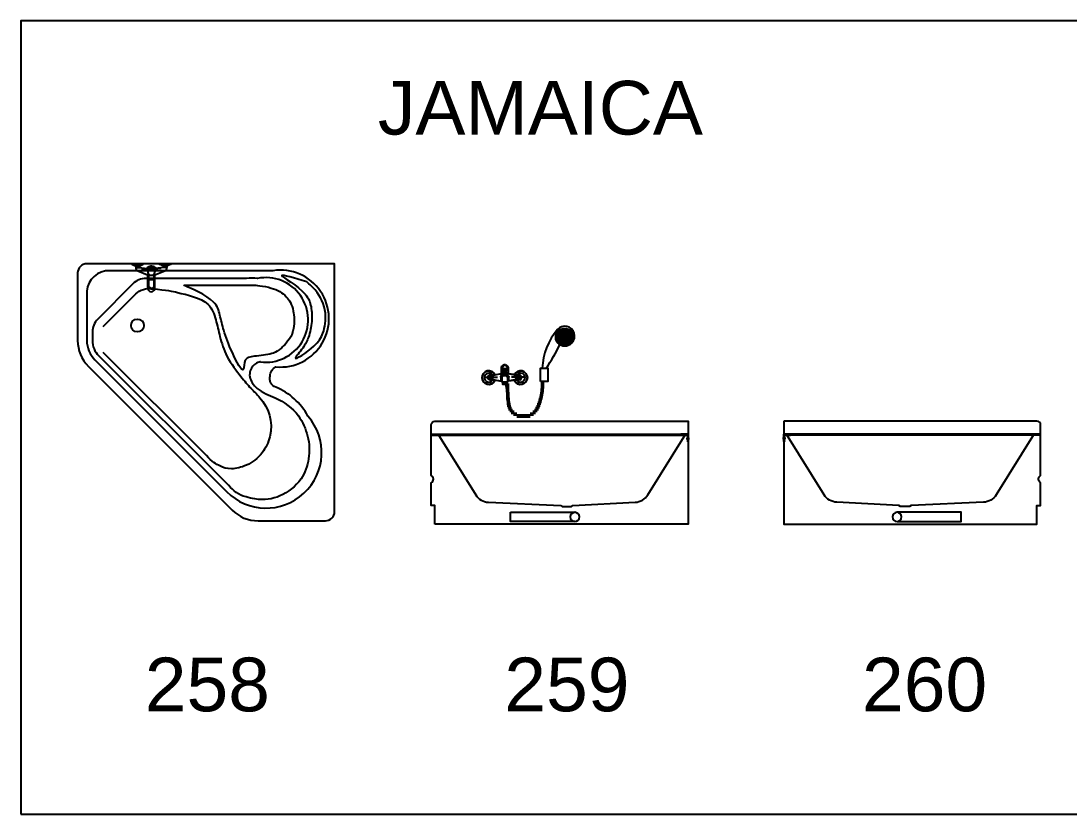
# Model space of a CAD drawing. Header units: inches. Extents: x 242965 to 445791, y 236206 to 423703.
# Drawn here: x 315433 to 321143, y 268246 to 272566 of the extents above; entities that cross this region are included whole.
import ezdxf

# ---------------------------------------------------------------- set-up
doc = ezdxf.new("R2010")
doc.units = ezdxf.units.IN
doc.header["$MEASUREMENT"] = 0
doc.layers.add('2', color=181, linetype='Continuous', lineweight=20)
doc.layers.add('HATCH', color=8, linetype='Continuous')
doc.layers.add('wc', color=144, linetype='Continuous')
doc.styles.add('Vni-Helve', font='')
doc.styles.get('Vni-Helve').set_extended_font_data('VNI-Helve')

# ---------------------------------------------------------------- blocks, each defined once
blk = doc.blocks.new('258')
at = {"layer": 'HATCH', "linetype": 'Continuous'}
blk.add_lwpolyline([(-558.6, -1341.4, 0.198912), (-417.2, -1400), (-417.2, -1400), (-50, -1400, 0.414214), (0, -1350), (0, 0), (-1350, 0, 0.414214), (-1400, -50), (-1400, -417.2, 0.198912), (-1341.4, -558.6), (-1341.4, -558.6), (-558.6, -1341.4)], format="xyb", close=True, dxfattribs=at)
at = {"layer": 'wc', "color": 7}
for points in [[(-558.6, -1341.4, 0.198912), (-417.2, -1400), (-417.2, -1400), (-50, -1400, 0.414214), (0, -1350), (0, 0), (-1350, 0, 0.414214), (-1400, -50), (-1400, -417.2, 0.198912), (-1341.4, -558.6)], [(-1225, -37.9, 0.405288), (-1350, -150), (-1350, -150), (-1350, -417.2, 0.198912), (-1306.1, -523.2)], [(-588.6, -1240.7, 0.9706), (-145.6, -829.3), (-145.6, -829.3, 0.168463), (-320.6, -671.2), (-320.6, -671.2, -0.427712), (-350.6, -611.1), (-350.6, -611.1, -0.306153), (-319.5, -561.2), (-319.5, -561.2, 1.134452), (-335.9, -37.9)]]:
    blk.add_lwpolyline(points, format="xyb", dxfattribs=at)
at = {"layer": 'wc'}
for points in [[(-1108.6, 0, 0.118449), (-1083.6, -10), (-1083.6, -10), (-1063.6, -10), (-1063.6, -10, 0.118449), (-1038.6, 0)], [(-888.6, 0, -0.118449), (-913.6, -10), (-913.6, -10), (-933.6, -10), (-933.6, -10, -0.118449), (-958.6, 0)], [(-1083.6, -20, 0.325264), (-1071.3, -39.3), (-1071.3, -39.3), (-1018.6, -60), (-1018.6, -133.4), (-1018.6, -133.4, 0.848431), (-978.6, -136.6), (-978.6, -136.6), (-978.6, -60), (-925.9, -39.3), (-925.9, -39.3, 0.325264), (-913.6, -20)], [(-1083.6, -10), (-1083.6, -20), (-1063.6, -20), (-1023.4, -25.2), (-1023.4, -25.2, -0.421135), (-979, -20)], [(-1052.1, -25.2), (-1031.8, -28.1), (-1031.8, -28.1, -0.200633), (-1020.3, -34.9), (-1020.3, -34.9), (-1018.5, -43.1)], [(-976.3, -34, 0.631706), (-1021, -34)], [(-913.6, -10), (-913.6, -20), (-933.6, -20), (-933.6, -20), (-973.9, -25.2), (-973.9, -25.2, 0.421135), (-1018.3, -20)], [(-945.2, -25.2), (-965.5, -28.1), (-965.5, -28.1, 0.200633), (-977, -34.9), (-977, -34.9), (-978.8, -43.1)], [(-1013.6, -57.6), (-1013.6, -122.5), (-1013.6, -122.5, 0.608946), (-983.6, -124.2), (-983.6, -124.2), (-983.6, -57.6)], [(-1013.6, -122.5, 0.874264), (-983.6, -124.2)]]:
    blk.add_lwpolyline(points, format="xyb", dxfattribs=at)
at = {"layer": 'wc', "color": 7}
for points in [[(-335.9, -37.9), (-1225, -37.9)], [(-1341.4, -558.6), (-558.6, -1341.4)], [(-1306.1, -523.2), (-588.6, -1240.7)]]:
    blk.add_lwpolyline(points, dxfattribs=at)
at = {"layer": 'wc'}
for points in [[(-1078.6, -10), (-1078.6, -20)], [(-1068.6, -10), (-1068.6, -20)], [(-1063.6, -10), (-1063.6, -20)], [(-933.6, -10), (-933.6, -20)], [(-928.6, -10), (-928.6, -20)], [(-918.6, -10), (-918.6, -20)], [(-1013.5, -86), (-983.5, -86)]]:
    blk.add_lwpolyline(points, dxfattribs=at)
blk.add_lwpolyline([(-990.6, -62.7, 4.698007), (-1006.7, -62.7), (-1006.7, -62.7)], format="xyb", close=True, dxfattribs=at)
for points in [[(-1006, -34.2), (-1006, -31.3), (-1002.8, -31.3), (-1002.8, -34.2)], [(-996.7, -34.2), (-996.7, -31.3), (-993.5, -31.3), (-993.5, -34.2)]]:
    blk.add_lwpolyline(points, close=True, dxfattribs=at)
at = {"layer": 'wc', "color": 8}
for points in [[(-1028.2, -80, 0.198912), (-1098.9, -109.3), (-1098.9, -109.3), (-1290.7, -301.1), (-1290.7, -301.1, 0.198912), (-1320, -371.8), (-1320, -417.2, 0.198912), (-1284.9, -502)], [(-404.3, -534.3, 1.179348), (-419.9, -80.1), (-419.9, -80.1, 0.04849), (-480.3, -80)], [(-1260.2, -341.4), (-1083.4, -164.5), (-1083.4, -164.5, -0.249166), (-993.6, -137)]]:
    blk.add_lwpolyline(points, format="xyb", dxfattribs=at)
for points in [[(-480.3, -80), (-1028.2, -80)], [(-821.4, -115.9), (-438.7, -115.9)], [(-1284.9, -502), (-577.9, -1206.7)], [(-698.9, -1044.6), (-1260.3, -482.7)]]:
    blk.add_lwpolyline(points, dxfattribs=at)
at = {"layer": 'wc'}
blk.add_circle((-1074.1, -336.4), 35, dxfattribs=at)
at = {"layer": 'wc', "color": 8}
blk.add_spline([(-151.2, -98.5), (-106.5, -142.3), (-50.3, -268.6), (-63.7, -378.3), (-113.3, -449.2), (-213.4, -513.1), (-173.9, -459.3), (-142.7, -399.9), (-124.4, -315), (-128.6, -234.3), (-159.3, -166.5), (-287, -64.5), (-151.2, -98.5)], degree=3, dxfattribs=at)
for points, knots in [([(-993.6, -137), (-909, -142.7), (-846.1, -159.8), (-683.6, -193.5), (-645.1, -306.5), (-626.2, -399), (-588.7, -517.3), (-504.4, -618.6), (-468.7, -669.3), (-375, -753.7), (-318.8, -886.8), (-393.8, -1040.6), (-473.3, -1102.2), (-570.7, -1122.7), (-622, -1104.8), (-668.4, -1077.8), (-698.9, -1044.6)], [47.051652, 47.051652, 47.051652, 47.051652, 137.785816, 294.92913, 392.41401, 491.458416, 602.894791, 747.80589, 878.422906, 961.585544, 1188.955022, 1271.538451, 1368.989323, 1454.437825, 1544.898359, 1631.567281, 1631.567281, 1631.567281, 1631.567281]), ([(-234.9, -393.2), (-267.4, -439.9), (-298.5, -466.8), (-332.7, -491.8), (-420, -502.3), (-495.6, -508.5), (-491.2, -620.5), (-566.2, -468.5), (-601.2, -379.9), (-625.6, -275.8), (-648.4, -190.5), (-821.4, -115.9), (-821.4, -119.8), (-821.4, -115.9)], [1609.272562, 1609.272562, 1609.272562, 1609.272562, 1658.531926, 1722.305079, 1816.061039, 1887.857692, 1943.436267, 2069.020561, 2196.914068, 2282.467664, 2367.002001, 2518.460496, 2579.98001, 2579.98001, 2579.98001, 2579.98001]), ([(-438.7, -115.9), (-438.7, -115.9), (-339.5, -124.3), (-263.2, -169.6), (-223.6, -236.1), (-215.1, -338), (-234.9, -393.2), (-234.9, -393.2)], [1175.469268, 1175.469268, 1175.469268, 1175.469268, 1305.243771, 1417.534847, 1507.60026, 1571.61493, 1609.272562, 1609.272562, 1609.272562, 1609.272562]), ([(-404.3, -534.3), (-404.3, -534.3), (-433.1, -539.8), (-459.4, -569.8), (-466.9, -626.1), (-419.6, -694.1), (-303.1, -732.7), (-199.3, -804.8), (-138.2, -941.7), (-134.1, -1057.4), (-177, -1189), (-298.1, -1275.5), (-391.5, -1291.1), (-516, -1263.8), (-550, -1238.9), (-577.9, -1206.7)], [527.628281, 527.628281, 527.628281, 527.628281, 580.954441, 665.281384, 706.932428, 787.744936, 900.649363, 1068.373974, 1186.155289, 1312.458366, 1427.536679, 1574.678264, 1718.551529, 1759.348175, 1877.418934, 1877.418934, 1877.418934, 1877.418934])]:
    blk.add_open_spline(points, degree=3, knots=knots, dxfattribs=at)
blk = doc.blocks.new('259')
at = {"layer": 'HATCH', "linetype": 'Continuous'}
blk.add_lwpolyline([(-1380, 0), (-1380, 100), (-1400, 100), (-1400, 225), (-1400, 225, 0.587572), (-1400, 265), (-1400, 265), (-1400, 490), (-1400, 540), (-1400, 540, -0.414214), (-1380, 560), (0, 560), (0, 0)], format="xyb", close=True, dxfattribs=at)
at = {"layer": 'wc'}
for points in [[(-633.7, 987.4, 1.015899), (-713, 1059.3), (-713, 1059.3, 0.160828), (-795.8, 848.2)], [(-772.2, 848.2, 0.014288), (-699.2, 975.8)], [(-1010, 859.8, 0.469692), (-1019.1, 852.3), (-1019.1, 852.3), (-1019.1, 840.5), (-980, 840.5)], [(-919.4, 805.3), (-980.9, 817.3), (-1019.1, 817.3), (-980, 817.3), (-980, 840.5), (-980, 840.5), (-980, 852.3), (-980, 852.3, 0.469692), (-989.1, 859.8)], [(-984.6, 851), (-991.3, 861.1), (-991.3, 861.1, 0.250973), (-996.1, 863.7), (-996.1, 863.7), (-1003.3, 863.7), (-1003.3, 863.7, 0.25792), (-1008.2, 861), (-1008.2, 861), (-1013.8, 852)], [(-1011.6, 855.5), (-1008.3, 864.5), (-1008.3, 864.5, -0.314088), (-1002.9, 868.3), (-1002.9, 868.3), (-999.6, 868.3), (-996.3, 868.3), (-996.3, 868.3, -0.314088), (-990.9, 864.5), (-990.9, 864.5), (-987.5, 855.5)], [(-1066.6, 812.4, 2.945556), (-1066.5, 782.6)], [(-1016.4, 777.3), (-1083.6, 784.5), (-1083.6, 784.5, -0.699185), (-1082.3, 810.8), (-1082.3, 810.8), (-1019.1, 817.3), (-1080.6, 805.3), (-1080.6, 805.3, 0.699185), (-1081.3, 789.8), (-1081.3, 789.8), (-1019.1, 777.6)], [(-1064, 808.3, 0.002708), (-1064.1, 808.5)], [(-1016.4, 792.9, -1), (-983.1, 792.9), (-983.1, 792.9, -0.465793), (-976.4, 801.4), (-976.4, 801.4, 0.516536), (-1023.1, 801.4), (-1023.1, 801.4, -0.465793), (-1016.4, 792.9), (-1016.4, 792.9), (-1016.4, 774), (-983.1, 774), (-983.1, 792.9)], [(-992.2, 830.2, 0.374433), (-1000, 835.1), (-1000, 835.1, 0.374433), (-1007.8, 830.2), (-1007.8, 830.2), (-991.8, 830.2), (-991.8, 817.3), (-1007.8, 817.3), (-1007.8, 830.2)], [(-935.5, 808.5, 0.001835), (-935.5, 808.3)], [(-933.1, 782.7, 2.955942), (-933, 812.4)], [(-918.7, 789.8, 0.699185), (-919.4, 805.3)], [(-916.4, 784.5, 0.699185), (-917.7, 810.8)], [(-1064.1, 786.4, 0.003512), (-1064, 786.7)], [(-935.6, 786.7, 0.002638), (-935.5, 786.5)], [(-40.6, 490), (-40.6, 489), (-40.6, 489, 0.310746), (-37.6, 484.2), (-37.6, 484.2), (-9.6, 484.2), (-9.6, 484.2, -0.493121), (-4.6, 481), (-4.6, 481), (-4.6, 453)], [(-4.6, 452.1, 0.414214), (-1.6, 449.1), (-0.6, 449.1), (-0.6, 489.1)], [(-617.8, 13.6, 1), (-617.8, 63.6)]]:
    blk.add_lwpolyline(points, format="xyb", dxfattribs=at)
at = {"layer": 'wc', "color": 250}
for points in [[(-720.6, 1026.7), (-719.2, 1029.1)], [(-719.2, 1029.1), (-719.8, 1030.1)], [(-719.2, 1029.1), (-715.5, 1029.1)], [(-717.9, 1035.6), (-715.5, 1035.6)], [(-715.5, 1035.6), (-713.6, 1038.8)], [(-713.6, 1032.3), (-715.5, 1035.6)], [(-715.5, 1029.1), (-713.6, 1032.3)], [(-713.6, 1025.8), (-715.5, 1029.1)], [(-713.6, 1038.8), (-715, 1041.3)], [(-713.6, 1038.8), (-709.9, 1038.8)], [(-713.6, 1032.3), (-709.9, 1032.3)], [(-712.4, 1045.3), (-709.9, 1045.3)], [(-709.9, 1045.3), (-708, 1048.6)], [(-708, 1042.1), (-709.9, 1045.3)], [(-709.9, 1038.8), (-708, 1042.1)], [(-708, 1035.6), (-709.9, 1038.8)], [(-709.9, 1032.3), (-708, 1035.6)], [(-708, 1029.1), (-709.9, 1032.3)], [(-709.9, 1025.8), (-708, 1029.1)], [(-708, 1048.6), (-708.7, 1049.8)], [(-708, 1048.6), (-704.2, 1048.6)], [(-708, 1042.1), (-704.2, 1042.1)], [(-708, 1035.6), (-704.2, 1035.6)], [(-708, 1029.1), (-705.7, 1029.1)], [(-706.1, 1025.2), (-704.2, 1028.5)], [(-704.2, 1028.5), (-705.2, 1030.2)], [(-704.2, 1048.6), (-702.4, 1051.8)], [(-702.4, 1045.3), (-704.2, 1048.6)], [(-704.2, 1042.1), (-702.4, 1045.3)], [(-702.4, 1038.8), (-704.2, 1042.1)], [(-704.2, 1035.6), (-702.4, 1038.8)], [(-703.4, 1034.1), (-704.2, 1035.6)], [(-704.2, 1028.5), (-700.5, 1028.5)], [(-702.4, 1051.8), (-703.8, 1054.4)], [(-702.8, 1035), (-700.5, 1035)], [(-702.4, 1051.8), (-698.6, 1051.8)], [(-702.4, 1045.3), (-698.6, 1045.3)], [(-702.4, 1038.8), (-700.1, 1038.8)], [(-700.5, 1035), (-698.6, 1038.2)], [(-698.6, 1031.7), (-700.5, 1035)], [(-700.5, 1028.5), (-698.6, 1031.7)], [(-698.6, 1025.2), (-700.5, 1028.5)], [(-698.6, 1038.2), (-699.4, 1039.6)], [(-698.6, 1051.8), (-696.7, 1055.1)], [(-696.7, 1048.6), (-698.6, 1051.8)], [(-698.6, 1045.3), (-696.7, 1048.6)], [(-696.9, 1042.3), (-698.6, 1045.3)], [(-698.6, 1038.2), (-694.8, 1038.2)], [(-698.6, 1031.7), (-694.8, 1031.7)], [(-696.7, 1055.1), (-698.5, 1058.2)], [(-696.7, 1055.1), (-693, 1055.1)], [(-696.7, 1048.6), (-693, 1048.6)], [(-694.8, 1038.2), (-693, 1041.5)], [(-693, 1035), (-694.8, 1038.2)], [(-694.8, 1031.7), (-693, 1035)], [(-693, 1028.5), (-694.8, 1031.7)], [(-694.8, 1025.2), (-693, 1028.5)], [(-693, 1041.5), (-694.6, 1044.3)], [(-693, 1055.1), (-691.1, 1058.3)], [(-691.1, 1051.8), (-693, 1055.1)], [(-693, 1048.6), (-691.1, 1051.8)], [(-691.7, 1046.3), (-693, 1048.6)], [(-693, 1041.5), (-689.2, 1041.5)], [(-693, 1035), (-689.2, 1035)], [(-693, 1028.5), (-689.2, 1028.5)], [(-691.1, 1058.3), (-692.8, 1061.2)], [(-691.1, 1058.3), (-687.4, 1058.3)], [(-691.1, 1051.8), (-687.4, 1051.8)], [(-689.2, 1041.5), (-687.3, 1044.7)], [(-687.3, 1038.2), (-689.2, 1041.5)], [(-689.2, 1035), (-687.3, 1038.2)], [(-687.3, 1031.7), (-689.2, 1035)], [(-689.2, 1028.5), (-687.3, 1031.7)], [(-687.3, 1025.2), (-689.2, 1028.5)], [(-687.3, 1044.7), (-689.1, 1047.8)], [(-687.4, 1058.3), (-685.5, 1061.6)], [(-685.5, 1055.1), (-687.4, 1058.3)], [(-687.4, 1051.8), (-685.5, 1055.1)], [(-685.9, 1049.3), (-687.4, 1051.8)], [(-687.3, 1044.7), (-683.6, 1044.7)], [(-687.3, 1038.2), (-683.6, 1038.2)], [(-687.3, 1031.7), (-683.6, 1031.7)], [(-685.5, 1061.6), (-686.6, 1063.5)], [(-685.5, 1061.6), (-681.7, 1061.6)], [(-685.5, 1055.1), (-681.7, 1055.1)], [(-683.6, 1044.7), (-681.7, 1048)], [(-681.7, 1041.5), (-683.6, 1044.7)], [(-683.6, 1038.2), (-681.7, 1041.5)], [(-681.7, 1035), (-683.6, 1038.2)], [(-683.6, 1031.7), (-681.7, 1035)], [(-681.7, 1028.5), (-683.6, 1031.7)], [(-683.6, 1025.2), (-681.7, 1028.5)], [(-681.7, 1048), (-683, 1050.3)], [(-681.7, 1061.6), (-679.9, 1064.8)], [(-679.9, 1058.3), (-681.7, 1061.6)], [(-681.7, 1055.1), (-679.9, 1058.3)], [(-679.9, 1051.8), (-681.7, 1055.1)], [(-681.7, 1048), (-678, 1048)], [(-681.7, 1041.5), (-678, 1041.5)], [(-681.7, 1035), (-678, 1035)], [(-681.7, 1028.5), (-678, 1028.5)], [(-680.4, 1050.9), (-679.9, 1051.8)], [(-679.9, 1064.8), (-679.9, 1064.9)], [(-679.9, 1064.8), (-676.1, 1064.8)], [(-679.9, 1058.3), (-676.1, 1058.3)], [(-679.9, 1051.8), (-676.1, 1051.8)], [(-678, 1048), (-676.1, 1051.2)], [(-676.1, 1044.7), (-678, 1048)], [(-678, 1041.5), (-676.1, 1044.7)], [(-676.1, 1038.2), (-678, 1041.5)], [(-678, 1035), (-676.1, 1038.2)], [(-676.1, 1031.7), (-678, 1035)], [(-678, 1028.5), (-676.1, 1031.7)], [(-676.1, 1025.2), (-678, 1028.5)], [(-676.1, 1051.2), (-676.3, 1051.6)], [(-676.1, 1064.8), (-675.8, 1065.4)], [(-674.2, 1061.6), (-676.1, 1064.8)], [(-676.1, 1058.3), (-674.2, 1061.6)], [(-674.2, 1055.1), (-676.1, 1058.3)], [(-676.1, 1051.8), (-674.2, 1055.1)], [(-676, 1051.6), (-676.1, 1051.8)], [(-676.1, 1051.2), (-672.3, 1051.2)], [(-676.1, 1044.7), (-672.3, 1044.7)], [(-676.1, 1038.2), (-672.3, 1038.2)], [(-676.1, 1031.7), (-672.3, 1031.7)], [(-674.2, 1061.6), (-670.5, 1061.6)], [(-674.2, 1055.1), (-670.5, 1055.1)], [(-672.3, 1051.2), (-672.1, 1051.7)], [(-670.5, 1048), (-672.3, 1051.2)], [(-672.3, 1044.7), (-670.5, 1048)], [(-670.5, 1041.5), (-672.3, 1044.7)], [(-672.3, 1038.2), (-670.5, 1041.5)], [(-670.5, 1035), (-672.3, 1038.2)], [(-672.3, 1031.7), (-670.5, 1035)], [(-670.5, 1028.5), (-672.3, 1031.7)], [(-672.3, 1025.2), (-670.5, 1028.5)], [(-670.5, 1061.6), (-668.6, 1064.8)], [(-668.6, 1058.3), (-670.5, 1061.6)], [(-670.5, 1055.1), (-668.6, 1058.3)], [(-668.6, 1051.8), (-670.5, 1055.1)], [(-670.5, 1048), (-666.7, 1048)], [(-670.5, 1041.5), (-666.7, 1041.5)], [(-670.5, 1035), (-666.7, 1035)], [(-670.5, 1028.5), (-666.7, 1028.5)], [(-668.6, 1064.8), (-668.9, 1065.3)], [(-668.8, 1051.5), (-668.6, 1051.8)], [(-668.6, 1064.8), (-665.3, 1064.8)], [(-668.6, 1058.3), (-664.9, 1058.3)], [(-668.6, 1051.8), (-664.9, 1051.8)], [(-666.7, 1048), (-665.1, 1050.8)], [(-664.8, 1044.7), (-666.7, 1048)], [(-666.7, 1041.5), (-664.8, 1044.7)], [(-664.8, 1038.2), (-666.7, 1041.5)], [(-666.7, 1035), (-664.8, 1038.2)], [(-664.8, 1031.7), (-666.7, 1035)], [(-666.7, 1028.5), (-664.8, 1031.7)], [(-664.8, 1025.2), (-666.7, 1028.5)], [(-664.9, 1058.3), (-663, 1061.6)], [(-663, 1055.1), (-664.9, 1058.3)], [(-664.9, 1051.8), (-663, 1055.1)], [(-664.1, 1050.6), (-664.9, 1051.8)], [(-663, 1061.6), (-664.8, 1064.7)], [(-664.8, 1044.7), (-661.1, 1044.7)], [(-664.8, 1038.2), (-661.1, 1038.2)], [(-664.8, 1031.7), (-661.1, 1031.7)], [(-663, 1061.6), (-659.2, 1061.6)], [(-663, 1055.1), (-659.2, 1055.1)], [(-661.1, 1044.7), (-659.2, 1048)], [(-659.2, 1041.5), (-661.1, 1044.7)], [(-661.1, 1038.2), (-659.2, 1041.5)], [(-659.2, 1035), (-661.1, 1038.2)], [(-661.1, 1031.7), (-659.2, 1035)], [(-659.2, 1028.5), (-661.1, 1031.7)], [(-661.1, 1025.2), (-659.2, 1028.5)], [(-659.2, 1048), (-659.9, 1049.2)], [(-659.2, 1061.6), (-658.3, 1063.2)], [(-657.4, 1058.3), (-659.2, 1061.6)], [(-659.2, 1055.1), (-657.4, 1058.3)], [(-657.4, 1051.8), (-659.2, 1055.1)], [(-659.2, 1048), (-657.2, 1048)], [(-659.2, 1041.5), (-655.5, 1041.5)], [(-659.2, 1035), (-655.5, 1035)], [(-659.2, 1028.5), (-655.5, 1028.5)], [(-659.1, 1048.8), (-657.4, 1051.8)], [(-657.4, 1058.3), (-653.6, 1058.3)], [(-657.4, 1051.8), (-653.6, 1051.8)], [(-655.5, 1041.5), (-653.6, 1044.7)], [(-653.6, 1038.2), (-655.5, 1041.5)], [(-655.5, 1035), (-653.6, 1038.2)], [(-653.6, 1031.7), (-655.5, 1035)], [(-655.5, 1028.5), (-653.6, 1031.7)], [(-653.6, 1025.2), (-655.5, 1028.5)], [(-653.6, 1044.7), (-654.6, 1046.5)], [(-653.6, 1058.3), (-652.2, 1060.8)], [(-651.7, 1055.1), (-653.6, 1058.3)], [(-653.6, 1051.8), (-651.7, 1055.1)], [(-651.7, 1048.6), (-653.6, 1051.8)], [(-653.6, 1044.7), (-652, 1044.7)], [(-653.6, 1038.2), (-649.8, 1038.2)], [(-653.6, 1031.7), (-649.8, 1031.7)], [(-653.4, 1045.7), (-651.7, 1048.6)], [(-651.7, 1055.1), (-648, 1055.1)], [(-651.7, 1048.6), (-648, 1048.6)], [(-649.8, 1038.2), (-648.1, 1041.3)], [(-648, 1035), (-649.8, 1038.2)], [(-649.8, 1031.7), (-648, 1035)], [(-648, 1028.5), (-649.8, 1031.7)], [(-649.8, 1025.2), (-648, 1028.5)], [(-648.9, 1042.1), (-648, 1042.1)], [(-648, 1055.1), (-646.5, 1057.6)], [(-646.1, 1051.8), (-648, 1055.1)], [(-648, 1048.6), (-646.1, 1051.8)], [(-646.1, 1045.3), (-648, 1048.6)], [(-648, 1042.1), (-646.1, 1045.3)], [(-646.6, 1039.7), (-648, 1042.1)], [(-648, 1035), (-644.2, 1035)], [(-648, 1028.5), (-644.2, 1028.5)], [(-646.1, 1051.8), (-642.4, 1051.8)], [(-646.1, 1045.3), (-642.4, 1045.3)], [(-645.9, 1038.8), (-642.4, 1038.8)], [(-644.2, 1035), (-643.7, 1035.9)], [(-642.3, 1031.7), (-644.2, 1035)], [(-644.2, 1028.5), (-642.3, 1031.7)], [(-642.3, 1025.2), (-644.2, 1028.5)], [(-642.4, 1051.8), (-641.3, 1053.7)], [(-640.5, 1048.6), (-642.4, 1051.8)], [(-642.4, 1045.3), (-640.5, 1048.6)], [(-640.5, 1042.1), (-642.4, 1045.3)], [(-642.4, 1038.8), (-640.5, 1042.1)], [(-640.5, 1035.6), (-642.4, 1038.8)], [(-642.3, 1031.7), (-641.4, 1031.7)], [(-642, 1033), (-640.5, 1035.6)], [(-640.5, 1048.6), (-636.7, 1048.6)], [(-640.5, 1042.1), (-636.7, 1042.1)], [(-640.5, 1035.6), (-636.7, 1035.6)], [(-640.3, 1029.1), (-636.7, 1029.1)], [(-636.7, 1048.6), (-636.5, 1049)], [(-634.9, 1045.3), (-636.7, 1048.6)], [(-636.7, 1042.1), (-634.9, 1045.3)], [(-634.9, 1038.8), (-636.7, 1042.1)], [(-636.7, 1035.6), (-634.9, 1038.8)], [(-634.9, 1032.3), (-636.7, 1035.6)], [(-636.7, 1029.1), (-634.9, 1032.3)], [(-634.9, 1025.8), (-636.7, 1029.1)], [(-634.9, 1045.3), (-633.6, 1045.3)], [(-634.9, 1038.8), (-631.1, 1038.8)], [(-634.9, 1032.3), (-631.1, 1032.3)], [(-631.1, 1038.8), (-630.3, 1040.2)], [(-629.2, 1035.6), (-631.1, 1038.8)], [(-631.1, 1032.3), (-629.2, 1035.6)], [(-629.2, 1029.1), (-631.1, 1032.3)], [(-631.1, 1025.8), (-629.2, 1029.1)], [(-629.2, 1035.6), (-628.1, 1035.6)], [(-629.2, 1029.1), (-625.9, 1029.1)], [(-721.6, 1019.4), (-721.1, 1019.4)], [(-721.5, 1012.9), (-721.1, 1012.9)], [(-721.1, 1019.4), (-719.2, 1022.6)], [(-719.2, 1016.1), (-721.1, 1019.4)], [(-721.1, 1012.9), (-719.2, 1016.1)], [(-719.2, 1009.6), (-721.1, 1012.9)], [(-719.2, 1022.6), (-720.9, 1025.4)], [(-720.7, 1007.1), (-719.2, 1009.6)], [(-719.2, 1003.1), (-720.1, 1004.6)], [(-719.5, 1002.6), (-719.2, 1003.1)], [(-719.2, 1022.6), (-715.5, 1022.6)], [(-719.2, 1016.1), (-715.5, 1016.1)], [(-719.2, 1009.6), (-715.5, 1009.6)], [(-719.2, 1003.1), (-715.5, 1003.1)], [(-717.3, 996.6), (-715.5, 996.6)], [(-715.5, 1022.6), (-713.6, 1025.8)], [(-713.6, 1019.4), (-715.5, 1022.6)], [(-715.5, 1016.1), (-713.6, 1019.4)], [(-713.6, 1012.9), (-715.5, 1016.1)], [(-715.5, 1009.6), (-713.6, 1012.9)], [(-713.6, 1006.4), (-715.5, 1009.6)], [(-715.5, 1003.1), (-713.6, 1006.4)], [(-713.6, 999.9), (-715.5, 1003.1)], [(-715.5, 996.6), (-713.6, 999.9)], [(-713.6, 993.4), (-715.5, 996.6)], [(-714.6, 991.6), (-713.6, 993.4)], [(-713.6, 1025.8), (-709.9, 1025.8)], [(-713.6, 1019.4), (-709.9, 1019.4)], [(-713.6, 1012.9), (-709.9, 1012.9)], [(-713.6, 1006.4), (-709.9, 1006.4)], [(-713.6, 999.9), (-709.9, 999.9)], [(-713.6, 993.4), (-709.9, 993.4)], [(-711.4, 986.9), (-709.9, 986.9)], [(-708, 1022.6), (-709.9, 1025.8)], [(-709.9, 1019.4), (-708, 1022.6)], [(-708, 1016.1), (-709.9, 1019.4)], [(-709.9, 1012.9), (-708, 1016.1)], [(-708, 1009.6), (-709.9, 1012.9)], [(-709.9, 1006.4), (-708, 1009.6)], [(-708, 1003.1), (-709.9, 1006.4)], [(-709.9, 999.9), (-708, 1003.1)], [(-708, 996.6), (-709.9, 999.9)], [(-709.9, 993.4), (-708, 996.6)], [(-708, 990.1), (-709.9, 993.4)], [(-709.9, 986.9), (-708, 990.1)], [(-708, 983.6), (-709.9, 986.9)], [(-708.2, 983.2), (-708, 983.6)], [(-708, 1022.6), (-707.5, 1022.6)], [(-708, 1016.1), (-707.9, 1016.1)], [(-708, 1009.6), (-707.2, 1009.6)], [(-708, 1003.1), (-705.2, 1003.1)], [(-708, 996.6), (-704.2, 996.6)], [(-708, 990.1), (-704.2, 990.1)], [(-708, 983.6), (-704.2, 983.6)], [(-707.9, 1018.7), (-706.1, 1018.7)], [(-707.6, 1012.2), (-706.1, 1012.2)], [(-706.9, 1025.2), (-706.1, 1025.2)], [(-706.2, 1005.8), (-706.1, 1005.8)], [(-704.2, 1022), (-706.1, 1025.2)], [(-706.1, 1018.7), (-704.2, 1022)], [(-704.2, 1015.5), (-706.1, 1018.7)], [(-706.1, 1012.2), (-704.2, 1015.5)], [(-704.2, 1009), (-706.1, 1012.2)], [(-706.1, 1005.8), (-704.2, 1009)], [(-704.2, 1002.5), (-706.1, 1005.8)], [(-704.6, 1001.9), (-704.2, 1002.5)], [(-704.2, 1022), (-700.5, 1022)], [(-704.2, 1015.5), (-700.5, 1015.5)], [(-704.2, 1009), (-700.5, 1009)], [(-704.2, 1002.5), (-700.5, 1002.5)], [(-704.2, 996.6), (-703, 998.8)], [(-702.4, 993.4), (-704.2, 996.6)], [(-704.2, 990.1), (-702.4, 993.4)], [(-702.4, 986.9), (-704.2, 990.1)], [(-704.2, 983.6), (-702.4, 986.9)], [(-702.4, 980.4), (-704.2, 983.6)], [(-703.3, 978.7), (-702.4, 980.4)], [(-702.4, 993.4), (-698.9, 993.4)], [(-702.4, 986.9), (-698.6, 986.9)], [(-702.4, 980.4), (-698.6, 980.4)], [(-701.1, 996), (-700.5, 996)], [(-700.5, 1022), (-698.6, 1025.2)], [(-698.6, 1018.7), (-700.5, 1022)], [(-700.5, 1015.5), (-698.6, 1018.7)], [(-698.6, 1012.2), (-700.5, 1015.5)], [(-700.5, 1009), (-698.6, 1012.2)], [(-698.6, 1005.8), (-700.5, 1009)], [(-700.5, 1002.5), (-698.6, 1005.8)], [(-698.6, 999.3), (-700.5, 1002.5)], [(-700.5, 996), (-698.6, 999.3)], [(-699, 993.4), (-700.5, 996)], [(-698.6, 1025.2), (-694.8, 1025.2)], [(-698.6, 1018.7), (-694.8, 1018.7)], [(-698.6, 1012.2), (-694.8, 1012.2)], [(-698.6, 1005.8), (-694.8, 1005.8)], [(-698.6, 999.3), (-694.8, 999.3)], [(-698.6, 986.9), (-696.7, 990.1)], [(-696.7, 983.6), (-698.6, 986.9)], [(-698.6, 980.4), (-696.7, 983.6)], [(-696.7, 977.1), (-698.6, 980.4)], [(-698.4, 992.8), (-694.8, 992.8)], [(-696.7, 990.1), (-698.1, 992.4)], [(-698, 975), (-696.7, 977.1)], [(-696.7, 990.1), (-695.6, 990.1)], [(-696.7, 983.6), (-693, 983.6)], [(-696.7, 977.1), (-693, 977.1)], [(-693, 1022), (-694.8, 1025.2)], [(-694.8, 1018.7), (-693, 1022)], [(-693, 1015.5), (-694.8, 1018.7)], [(-694.8, 1012.2), (-693, 1015.5)], [(-693, 1009), (-694.8, 1012.2)], [(-694.8, 1005.8), (-693, 1009)], [(-693, 1002.5), (-694.8, 1005.8)], [(-694.8, 999.3), (-693, 1002.5)], [(-693, 996), (-694.8, 999.3)], [(-694.8, 992.8), (-693, 996)], [(-693, 989.5), (-694.8, 992.8)], [(-693.5, 988.5), (-693, 989.5)], [(-693, 1022), (-689.2, 1022)], [(-693, 1015.5), (-689.2, 1015.5)], [(-693, 1009), (-689.2, 1009)], [(-693, 1002.5), (-689.2, 1002.5)], [(-693, 996), (-689.2, 996)], [(-693, 989.5), (-689.2, 989.5)], [(-693, 983.6), (-691.1, 986.9)], [(-691.1, 980.4), (-693, 983.6)], [(-693, 977.1), (-691.1, 980.4)], [(-691.1, 973.9), (-693, 977.1)], [(-692.2, 972.1), (-691.1, 973.9)], [(-691.1, 986.9), (-691.1, 986.9)], [(-691.1, 986.9), (-691.1, 986.9)], [(-691.1, 980.4), (-687.4, 980.4)], [(-691.1, 973.9), (-687.4, 973.9)], [(-689.2, 1022), (-687.3, 1025.2)], [(-687.3, 1018.7), (-689.2, 1022)], [(-689.2, 1015.5), (-687.3, 1018.7)], [(-687.3, 1012.2), (-689.2, 1015.5)], [(-689.2, 1009), (-687.3, 1012.2)], [(-687.3, 1005.8), (-689.2, 1009)], [(-689.2, 1002.5), (-687.3, 1005.8)], [(-687.3, 999.3), (-689.2, 1002.5)], [(-689.2, 996), (-687.3, 999.3)], [(-687.3, 992.8), (-689.2, 996)], [(-689.2, 989.5), (-687.3, 992.8)], [(-687.3, 986.3), (-689.2, 989.5)], [(-688, 985.2), (-687.3, 986.3)], [(-687.4, 980.4), (-685.5, 983.6)], [(-685.5, 977.1), (-687.4, 980.4)], [(-687.4, 973.9), (-685.5, 977.1)], [(-685.5, 970.6), (-687.4, 973.9)], [(-687.3, 1025.2), (-683.6, 1025.2)], [(-687.3, 1018.7), (-683.6, 1018.7)], [(-687.3, 1012.2), (-683.6, 1012.2)], [(-687.3, 1005.8), (-683.6, 1005.8)], [(-687.3, 999.3), (-683.6, 999.3)], [(-687.3, 992.8), (-683.6, 992.8)], [(-687.3, 986.3), (-683.6, 986.3)], [(-685.5, 983.6), (-685.9, 984.3)], [(-685.5, 983.6), (-684.1, 983.6)], [(-685.5, 977.1), (-681.7, 977.1)], [(-681.7, 1022), (-683.6, 1025.2)], [(-683.6, 1018.7), (-681.7, 1022)], [(-681.7, 1015.5), (-683.6, 1018.7)], [(-683.6, 1012.2), (-681.7, 1015.5)], [(-681.7, 1009), (-683.6, 1012.2)], [(-683.6, 1005.8), (-681.7, 1009)], [(-681.7, 1002.5), (-683.6, 1005.8)], [(-683.6, 999.3), (-681.7, 1002.5)], [(-681.7, 996), (-683.6, 999.3)], [(-683.6, 992.8), (-681.7, 996)], [(-681.7, 989.5), (-683.6, 992.8)], [(-683.6, 986.3), (-681.7, 989.5)], [(-681.7, 983), (-683.6, 986.3)], [(-681.8, 982.9), (-681.7, 983)], [(-681.7, 1022), (-678, 1022)], [(-681.7, 1015.5), (-678, 1015.5)], [(-681.7, 1009), (-678, 1009)], [(-681.7, 1002.5), (-678, 1002.5)], [(-681.7, 996), (-678, 996)], [(-681.7, 989.5), (-678, 989.5)], [(-681.7, 983), (-678, 983)], [(-681.7, 977.1), (-679.9, 980.4)], [(-679.9, 973.9), (-681.7, 977.1)], [(-681.7, 970.6), (-679.9, 973.9)], [(-679.9, 980.4), (-681.3, 982.8)], [(-679.9, 980.4), (-676.1, 980.4)], [(-679.9, 973.9), (-676.1, 973.9)], [(-678, 1022), (-676.1, 1025.2)], [(-676.1, 1018.7), (-678, 1022)], [(-678, 1015.5), (-676.1, 1018.7)], [(-676.1, 1012.2), (-678, 1015.5)], [(-678, 1009), (-676.1, 1012.2)], [(-676.1, 1005.8), (-678, 1009)], [(-678, 1002.5), (-676.1, 1005.8)], [(-676.1, 999.3), (-678, 1002.5)], [(-678, 996), (-676.1, 999.3)], [(-676.1, 992.8), (-678, 996)], [(-678, 989.5), (-676.1, 992.8)], [(-676.1, 986.3), (-678, 989.5)], [(-678, 983), (-676.1, 986.3)], [(-677.5, 982.1), (-678, 983)], [(-676.1, 1025.2), (-672.3, 1025.2)], [(-676.1, 1018.7), (-672.3, 1018.7)], [(-676.1, 1012.2), (-672.3, 1012.2)], [(-676.1, 1005.8), (-672.3, 1005.8)], [(-676.1, 999.3), (-672.3, 999.3)], [(-676.1, 992.8), (-672.3, 992.8)], [(-676.1, 986.3), (-672.3, 986.3)], [(-676.1, 980.4), (-675.2, 981.9)], [(-674.2, 977.1), (-676.1, 980.4)], [(-676.1, 973.9), (-674.2, 977.1)], [(-674.2, 970.6), (-676.1, 973.9)], [(-674.2, 977.1), (-670.5, 977.1)], [(-670.5, 1022), (-672.3, 1025.2)], [(-672.3, 1018.7), (-670.5, 1022)], [(-670.5, 1015.5), (-672.3, 1018.7)], [(-672.3, 1012.2), (-670.5, 1015.5)], [(-670.5, 1009), (-672.3, 1012.2)], [(-672.3, 1005.8), (-670.5, 1009)], [(-670.5, 1002.5), (-672.3, 1005.8)], [(-672.3, 999.3), (-670.5, 1002.5)], [(-670.5, 996), (-672.3, 999.3)], [(-672.3, 992.8), (-670.5, 996)], [(-670.5, 989.5), (-672.3, 992.8)], [(-672.3, 986.3), (-670.5, 989.5)], [(-670.5, 983), (-672.3, 986.3)], [(-671.1, 981.9), (-670.5, 983)], [(-670.5, 1022), (-666.7, 1022)], [(-670.5, 1015.5), (-666.7, 1015.5)], [(-670.5, 1009), (-666.7, 1009)], [(-670.5, 1002.5), (-666.7, 1002.5)], [(-670.5, 996), (-666.7, 996)], [(-670.5, 989.5), (-666.7, 989.5)], [(-670.5, 983), (-666.7, 983)], [(-670.5, 977.1), (-668.6, 980.4)], [(-668.6, 973.9), (-670.5, 977.1)], [(-670.5, 970.6), (-668.6, 973.9)], [(-668.6, 980.4), (-669.5, 982)], [(-668.6, 980.4), (-664.9, 980.4)], [(-668.6, 973.9), (-664.9, 973.9)], [(-666.7, 1022), (-664.8, 1025.2)], [(-664.8, 1018.7), (-666.7, 1022)], [(-666.7, 1015.5), (-664.8, 1018.7)], [(-664.8, 1012.2), (-666.7, 1015.5)], [(-666.7, 1009), (-664.8, 1012.2)], [(-664.8, 1005.8), (-666.7, 1009)], [(-666.7, 1002.5), (-664.8, 1005.8)], [(-664.8, 999.3), (-666.7, 1002.5)], [(-666.7, 996), (-664.8, 999.3)], [(-664.8, 992.8), (-666.7, 996)], [(-666.7, 989.5), (-664.8, 992.8)], [(-664.8, 986.3), (-666.7, 989.5)], [(-666.7, 983), (-664.8, 986.3)], [(-666.4, 982.5), (-666.7, 983)], [(-664.9, 980.4), (-663.2, 983.2)], [(-663, 977.1), (-664.9, 980.4)], [(-664.9, 973.9), (-663, 977.1)], [(-663, 970.6), (-664.9, 973.9)], [(-664.8, 1025.2), (-661.1, 1025.2)], [(-664.8, 1018.7), (-661.1, 1018.7)], [(-664.8, 1012.2), (-661.1, 1012.2)], [(-664.8, 1005.8), (-661.1, 1005.8)], [(-664.8, 999.3), (-661.1, 999.3)], [(-664.8, 992.8), (-661.1, 992.8)], [(-664.8, 986.3), (-661.1, 986.3)], [(-663, 977.1), (-659.2, 977.1)], [(-661.9, 983.6), (-659.2, 983.6)], [(-659.2, 1022), (-661.1, 1025.2)], [(-661.1, 1018.7), (-659.2, 1022)], [(-659.2, 1015.5), (-661.1, 1018.7)], [(-661.1, 1012.2), (-659.2, 1015.5)], [(-659.2, 1009), (-661.1, 1012.2)], [(-661.1, 1005.8), (-659.2, 1009)], [(-659.2, 1002.5), (-661.1, 1005.8)], [(-661.1, 999.3), (-659.2, 1002.5)], [(-659.2, 996), (-661.1, 999.3)], [(-661.1, 992.8), (-659.2, 996)], [(-659.2, 989.5), (-661.1, 992.8)], [(-661.1, 986.3), (-659.2, 989.5)], [(-660, 984.3), (-661.1, 986.3)], [(-659.2, 1022), (-655.5, 1022)], [(-659.2, 1015.5), (-655.5, 1015.5)], [(-659.2, 1009), (-655.5, 1009)], [(-659.2, 1002.5), (-655.5, 1002.5)], [(-659.2, 996), (-655.5, 996)], [(-659.2, 989.5), (-655.5, 989.5)], [(-659.2, 983.6), (-658.4, 985)], [(-657.4, 980.4), (-659.2, 983.6)], [(-659.2, 977.1), (-657.4, 980.4)], [(-657.4, 973.9), (-659.2, 977.1)], [(-659.2, 970.6), (-657.4, 973.9)], [(-657.4, 980.4), (-653.6, 980.4)], [(-657.4, 973.9), (-653.6, 973.9)], [(-655.5, 1022), (-653.6, 1025.2)], [(-653.6, 1018.7), (-655.5, 1022)], [(-655.5, 1015.5), (-653.6, 1018.7)], [(-653.6, 1012.2), (-655.5, 1015.5)], [(-655.5, 1009), (-653.6, 1012.2)], [(-653.6, 1005.8), (-655.5, 1009)], [(-655.5, 1002.5), (-653.6, 1005.8)], [(-653.6, 999.3), (-655.5, 1002.5)], [(-655.5, 996), (-653.6, 999.3)], [(-653.6, 992.8), (-655.5, 996)], [(-655.5, 989.5), (-653.6, 992.8)], [(-654.2, 987.3), (-655.5, 989.5)], [(-654.9, 986.9), (-653.6, 986.9)], [(-653.6, 1025.2), (-649.8, 1025.2)], [(-653.6, 1018.7), (-649.8, 1018.7)], [(-653.6, 1012.2), (-649.8, 1012.2)], [(-653.6, 1005.8), (-649.8, 1005.8)], [(-653.6, 999.3), (-649.8, 999.3)], [(-653.6, 992.8), (-649.8, 992.8)], [(-653.6, 986.9), (-652.8, 988.2)], [(-651.7, 983.6), (-653.6, 986.9)], [(-653.6, 980.4), (-651.7, 983.6)], [(-651.7, 977.1), (-653.6, 980.4)], [(-653.6, 973.9), (-651.7, 977.1)], [(-652.8, 972.5), (-653.6, 973.9)], [(-651.7, 983.6), (-648, 983.6)], [(-651.7, 977.1), (-648, 977.1)], [(-650.4, 990.1), (-648, 990.1)], [(-648, 1022), (-649.8, 1025.2)], [(-649.8, 1018.7), (-648, 1022)], [(-648, 1015.5), (-649.8, 1018.7)], [(-649.8, 1012.2), (-648, 1015.5)], [(-648, 1009), (-649.8, 1012.2)], [(-649.8, 1005.8), (-648, 1009)], [(-648, 1002.5), (-649.8, 1005.8)], [(-649.8, 999.3), (-648, 1002.5)], [(-648, 996), (-649.8, 999.3)], [(-649.8, 992.8), (-648, 996)], [(-649, 991.3), (-649.8, 992.8)], [(-648, 1022), (-644.2, 1022)], [(-648, 1015.5), (-644.2, 1015.5)], [(-648, 1009), (-644.2, 1009)], [(-648, 1002.5), (-644.2, 1002.5)], [(-648, 996), (-644.9, 996)], [(-648, 990.1), (-646.1, 993.4)], [(-646.1, 986.9), (-648, 990.1)], [(-648, 983.6), (-646.1, 986.9)], [(-646.1, 980.4), (-648, 983.6)], [(-648, 977.1), (-646.1, 980.4)], [(-647.1, 975.6), (-648, 977.1)], [(-646.1, 993.4), (-646.5, 994)], [(-646.1, 993.4), (-642.4, 993.4)], [(-646.1, 986.9), (-642.4, 986.9)], [(-646.1, 980.4), (-642.4, 980.4)], [(-644.2, 1022), (-642.3, 1025.2)], [(-642.3, 1018.7), (-644.2, 1022)], [(-644.2, 1015.5), (-642.3, 1018.7)], [(-642.3, 1012.2), (-644.2, 1015.5)], [(-644.2, 1009), (-642.3, 1012.2)], [(-642.3, 1005.8), (-644.2, 1009)], [(-644.2, 1002.5), (-642.3, 1005.8)], [(-642.5, 999.6), (-644.2, 1002.5)], [(-642.4, 999.9), (-640.5, 1003.1)], [(-642.4, 999.9), (-642.4, 999.9)], [(-640.5, 996.6), (-642.4, 999.9)], [(-642.4, 993.4), (-640.5, 996.6)], [(-640.5, 990.1), (-642.4, 993.4)], [(-642.4, 986.9), (-640.5, 990.1)], [(-640.5, 983.6), (-642.4, 986.9)], [(-642.4, 980.4), (-640.5, 983.6)], [(-641.8, 979.4), (-642.4, 980.4)], [(-642.3, 1025.2), (-639.1, 1025.2)], [(-642.3, 1018.7), (-638.6, 1018.7)], [(-642.3, 1012.2), (-638.6, 1012.2)], [(-642.3, 1005.8), (-639.8, 1005.8)], [(-640.5, 1003.1), (-640.7, 1003.4)], [(-640.5, 1003.1), (-636.7, 1003.1)], [(-640.5, 996.6), (-636.7, 996.6)], [(-640.5, 990.1), (-636.7, 990.1)], [(-640.5, 983.6), (-637.4, 983.6)], [(-638.8, 1009.6), (-636.7, 1009.6)], [(-638.6, 1018.7), (-638.1, 1019.5)], [(-638, 1017.8), (-638.6, 1018.7)], [(-638.6, 1012.2), (-638.3, 1012.8)], [(-638.4, 1011.9), (-638.6, 1012.2)], [(-638.5, 1022.6), (-636.7, 1022.6)], [(-638, 1016.1), (-636.7, 1016.1)], [(-636.7, 1022.6), (-634.9, 1025.8)], [(-634.9, 1019.4), (-636.7, 1022.6)], [(-636.7, 1016.1), (-634.9, 1019.4)], [(-634.9, 1012.9), (-636.7, 1016.1)], [(-636.7, 1009.6), (-634.9, 1012.9)], [(-634.9, 1006.4), (-636.7, 1009.6)], [(-636.7, 1003.1), (-634.9, 1006.4)], [(-634.9, 999.9), (-636.7, 1003.1)], [(-636.7, 996.6), (-634.9, 999.9)], [(-634.9, 993.4), (-636.7, 996.6)], [(-636.7, 990.1), (-634.9, 993.4)], [(-634.9, 986.9), (-636.7, 990.1)], [(-635.5, 985.7), (-634.9, 986.9)], [(-634.9, 1025.8), (-631.1, 1025.8)], [(-634.9, 1019.4), (-631.1, 1019.4)], [(-634.9, 1012.9), (-631.1, 1012.9)], [(-634.9, 1006.4), (-631.1, 1006.4)], [(-634.9, 999.9), (-631.1, 999.9)], [(-634.9, 993.4), (-631.1, 993.4)], [(-634.9, 986.9), (-634.6, 986.9)], [(-629.2, 1022.6), (-631.1, 1025.8)], [(-631.1, 1019.4), (-629.2, 1022.6)], [(-629.2, 1016.1), (-631.1, 1019.4)], [(-631.1, 1012.9), (-629.2, 1016.1)], [(-629.2, 1009.6), (-631.1, 1012.9)], [(-631.1, 1006.4), (-629.2, 1009.6)], [(-629.2, 1003.1), (-631.1, 1006.4)], [(-631.1, 999.9), (-629.2, 1003.1)], [(-629.2, 996.6), (-631.1, 999.9)], [(-631.1, 993.4), (-629.2, 996.6)], [(-630.7, 992.7), (-631.1, 993.4)], [(-629.2, 1022.6), (-625.5, 1022.6)], [(-629.2, 1016.1), (-625.5, 1016.1)], [(-629.2, 1009.6), (-625.5, 1009.6)], [(-629.2, 1003.1), (-626.3, 1003.1)], [(-629.2, 996.6), (-628.7, 996.6)], [(-625.5, 1022.6), (-624.8, 1023.7)], [(-624.5, 1020.9), (-625.5, 1022.6)], [(-625.5, 1016.1), (-624.3, 1018.1)], [(-624.4, 1014.2), (-625.5, 1016.1)], [(-625.5, 1009.6), (-624.7, 1011)], [(-625, 1008.8), (-625.5, 1009.6)], [(-685.9, 969.9), (-685.5, 970.6)], [(-685.5, 970.6), (-681.7, 970.6)], [(-680.6, 968.7), (-681.7, 970.6)], [(-675.6, 968.2), (-674.2, 970.6)], [(-674.2, 970.6), (-670.5, 970.6)], [(-669.1, 968.3), (-670.5, 970.6)], [(-663.9, 969), (-663, 970.6)], [(-663, 970.6), (-659.2, 970.6)], [(-659, 970.2), (-659.2, 970.6)]]:
    blk.add_lwpolyline(points, dxfattribs=at)
at = {"layer": 'wc'}
for points in [[(-1053.2, 781.2, -4.301826), (-1053.3, 813.8, 4.301826)], [(-946.7, 813.8, -4.301826), (-946.8, 781.2, 4.301826)], [(-967.8, 63.6), (-617.8, 63.6, 1), (-617.8, 13.6), (-967.8, 13.6)]]:
    blk.add_lwpolyline(points, format="xyb", close=True, dxfattribs=at)
for points in [[(-1113.7, 800), (-1039.7, 800)], [(-1076.7, 836.9), (-1076.7, 763.1)], [(-1076.7, 815.4), (-1076.7, 784.6)], [(-1019.1, 840.5), (-1019.1, 817.3)], [(-1012.4, 846.1), (-986.2, 846.1)], [(-917.7, 810.8), (-980.9, 817.3)], [(-889.7, 800), (-963.6, 800)], [(-911.2, 800), (-942.1, 800)], [(-926.7, 836.9), (-926.7, 763.1)], [(-926.7, 815.4), (-926.7, 784.6)], [(-1020.3, 797.3), (-1020.3, 781.3)], [(-1012.7, 774), (-1012.7, 761.4), (-987.3, 761.4), (-987.3, 774)], [(-1012.7, 767.7), (-987.3, 767.7)], [(-1012.7, 764.5), (-987.3, 764.5)], [(-1000.7, 761.4), (-976.2, 762.4)], [(-998.2, 753.8), (-975.9, 753.8)], [(-995.9, 743.8), (-975.5, 743.8)], [(-918.7, 789.8), (-983.1, 777.2)], [(-916.4, 784.5), (-980.9, 777.6)], [(-979.7, 797.3), (-979.7, 781.3)], [(-803.6, 743.8), (-785.2, 743.8)], [(-803, 753.8), (-784.6, 753.8)], [(-802.7, 773.8), (-784.4, 773.8)], [(-802.7, 763.8), (-784.4, 763.8)], [(-994, 733.8), (-975.2, 733.8)], [(-993.2, 723.8), (-974.8, 723.8)], [(-992.8, 713.8), (-974.4, 713.8)], [(-992.3, 703.8), (-973.9, 703.8)], [(-991.8, 693.8), (-973.4, 693.8)], [(-810.9, 693.8), (-792.2, 693.8)], [(-808.9, 703.8), (-790.2, 703.8)], [(-807.1, 713.8), (-788.6, 713.8)], [(-805.7, 723.8), (-787.2, 723.8)], [(-804.5, 733.8), (-786, 733.8)], [(-991.1, 683.8), (-972.7, 683.8)], [(-990.3, 673.8), (-971.8, 673.8)], [(-989.2, 663.8), (-970.7, 663.8)], [(-987.7, 653.8), (-969.1, 653.8)], [(-985.7, 643.8), (-966.7, 643.8)], [(-982.8, 633.8), (-963.2, 633.8)], [(-831.6, 633.8), (-810.8, 633.8)], [(-826.4, 643.8), (-806.4, 643.8)], [(-822.3, 653.8), (-802.8, 653.8)], [(-818.8, 663.8), (-799.6, 663.8)], [(-815.8, 673.8), (-796.8, 673.8)], [(-813.3, 683.8), (-794.4, 683.8)], [(-978.8, 623.8), (-957.5, 623.8)], [(-972.9, 613.8), (-948.3, 613.8)], [(-964.5, 603.8), (-933.6, 603.8)], [(-952.4, 593.8), (-842.9, 593.8)], [(-934.2, 583.8), (-860.7, 583.8)], [(-861.5, 603.8), (-831.3, 603.8)], [(-847.4, 613.8), (-822.8, 613.8)], [(-838.3, 623.8), (-816.2, 623.8)], [(-1400, 490), (0, 490)], [(-1400, 484.2), (-212.2, 484.2)], [(-212.2, 484.2), (-7.2, 484.2)], [(-23.8, 479.7), (-23.8, 494.5)], [(-11.1, 466.1), (6.5, 466.1)]]:
    blk.add_lwpolyline(points, dxfattribs=at)
for points in [[(-804.1, 776.2), (-804.1, 848.2), (-765.4, 848.2), (-765.4, 776.2)], [(-40.6, 490), (-0.6, 490)]]:
    blk.add_lwpolyline(points, close=True, dxfattribs=at)
at = {"layer": 'wc', "color": 7}
blk.add_lwpolyline([(-1380, 0), (-1380, 100), (-1400, 100), (-1400, 225), (-1400, 225, 0.587572), (-1400, 265), (-1400, 265), (-1400, 490), (-1400, 540), (-1400, 540, -0.414214), (-1380, 560), (0, 560), (0, 0)], format="xyb", close=True, dxfattribs=at)
at = {"layer": 'wc', "color": 8}
for points in [[(-1364.9, 490.3), (-1157.5, 158.5), (-1157.5, 158.5, 0.248182), (-1088.7, 118.7), (-1088.7, 118.7), (-694.5, 99.9)], [(-289.3, 118.7, 0.248182), (-220.5, 158.5), (-220.5, 158.5), (-13.1, 490.3)]]:
    blk.add_lwpolyline(points, format="xyb", dxfattribs=at)
blk.add_lwpolyline([(-694.5, 99.9), (-686.4, 95.3), (-636.4, 95.3), (-628.3, 99.9), (-289.3, 118.7)], dxfattribs=at)
at = {"layer": 'wc'}
for centre, radius in [((-673, 1016.8), 48.7), ((-673, 1016.8), 35), ((-1076.7, 800), 12.6), ((-1076.7, 800), 10.5), ((-926.7, 800), 12.6), ((-926.7, 800), 10.5)]:
    blk.add_circle(centre, radius, dxfattribs=at)
blk = doc.blocks.new('260')
at = {"layer": 'HATCH', "linetype": 'Continuous'}
blk.add_lwpolyline([(0, 560), (0, 0), (1380, 0), (1380, 100), (1400, 100), (1400, 225), (1400, 225, -0.587572), (1400, 265), (1400, 265), (1400, 490), (1400, 540), (1400, 540, 0.414214), (1380, 560)], format="xyb", close=True, dxfattribs=at)
at = {"layer": 'wc', "color": 7}
blk.add_lwpolyline([(0, 560), (0, 0), (1380, 0), (1380, 100), (1400, 100), (1400, 225), (1400, 225, -0.587572), (1400, 265), (1400, 265), (1400, 490), (1400, 540), (1400, 540, 0.414214), (1380, 560)], format="xyb", close=True, dxfattribs=at)
at = {"layer": 'wc'}
for points in [[(11.1, 466.1), (-6.5, 466.1)], [(1400, 490), (0, 490)], [(212.2, 484.2), (7.2, 484.2)], [(23.8, 479.7), (23.8, 494.5)], [(1400, 484.2), (212.2, 484.2)], [(617.8, 13.6), (967.8, 13.6), (967.8, 63.6), (617.8, 63.6)]]:
    blk.add_lwpolyline(points, dxfattribs=at)
blk.add_lwpolyline([(40.6, 490), (0.6, 490)], close=True, dxfattribs=at)
for points in [[(4.6, 452.1, -0.414214), (1.6, 449.1), (0.6, 449.1), (0.6, 489.1)], [(4.6, 453), (4.6, 481), (4.6, 481, -0.493121), (9.6, 484.2), (9.6, 484.2), (37.6, 484.2), (37.6, 484.2, 0.310746), (40.6, 489), (40.6, 489), (40.6, 490)]]:
    blk.add_lwpolyline(points, format="xyb", dxfattribs=at)
at = {"layer": 'wc', "color": 8}
blk.add_lwpolyline([(1157.5, 158.5, -0.248182), (1088.7, 118.7), (1088.7, 118.7), (694.5, 99.9), (686.4, 95.3), (636.4, 95.3), (628.3, 99.9), (289.3, 118.7), (289.3, 118.7, -0.248182), (220.5, 158.5), (220.5, 158.5), (13.1, 490.3)], format="xyb", dxfattribs=at)
blk.add_lwpolyline([(1364.9, 490.3), (1157.5, 158.5)], dxfattribs=at)
at = {"layer": 'wc'}
blk.add_lwpolyline([(617.8, 63.6, 1), (617.8, 13.6, 1)], format="xyb", close=True, dxfattribs=at)

msp = doc.modelspace()

# ---------------------------------------------------------------- linework, layer by layer
at = {"layer": 'wc', "color": 3}
msp.add_lwpolyline([(315433.28, 268246.265), (321283.543, 268246.265), (321283.543, 272565.616), (315433.28, 272565.616)], close=True, dxfattribs=at)

# ---------------------------------------------------------------- block references
at = {"layer": 'wc'}
for name, p in [('258', (317142.14, 271243.193)), ('259', (319068.787, 269825.851)), ('260', (319588.727, 269825.851))]:
    msp.add_blockref(name, p, dxfattribs=at)

# ---------------------------------------------------------------- texts
at = {"layer": '2', "color": 4, "style": 'Vni-Helve'}
for s, p in [('JAMAICA', (317378.039, 271946.941)), ('258', (316107.878, 268805.679)), ('259', (318066.844, 268805.679)), ('260', (320015.684, 268805.679))]:
    msp.add_text(s, height=292.5, dxfattribs=at).set_placement(p)

doc.saveas('drawing.dxf')
